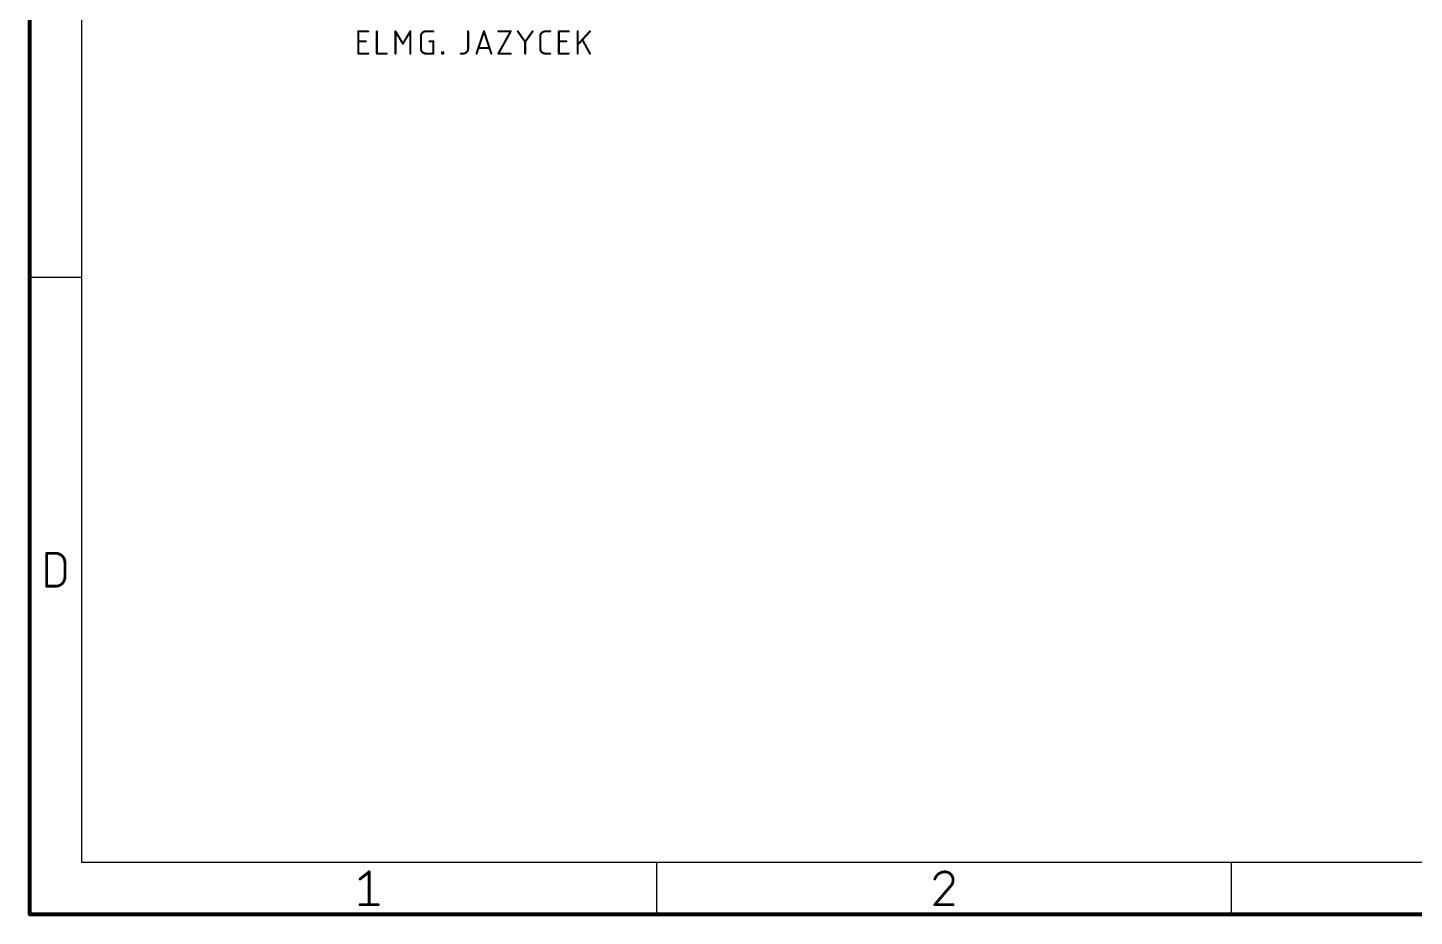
# Model space of a CAD drawing. Extents: x -10 to 250, y 0 to 179.
# Drawn here: x -10.3 to 91.3, y -0.1 to 65 of the extents above; entities that cross this region are included whole.
import ezdxf

# ---------------------------------------------------------------- set-up
doc = ezdxf.new("R2010")
doc.units = 0
doc.layers.add('94', color=14, linetype='CONTINUOUS')
doc.layers.add('96', color=250, linetype='CONTINUOUS')

msp = doc.modelspace()

# ---------------------------------------------------------------- linework, layer by layer
at = {"layer": '94'}
for points, const_width in [([(-10.16, 179.07), (-10.16, 0)], 0.3), ([(-6.35, 175.26), (-6.35, 3.81)], 0.1), ([(-10.16, 46.6725), (-6.35, 46.6725)], 0.1), ([(-8.9236, 24.0379), (-8.9236, 26.4447)], 0.2032), ([(-8.9236, 26.4447), (-8.255, 26.4447)], 0.2032), ([(-7.5864, 25.7761), (-7.5864, 24.7064)], 0.2032), ([(-8.255, 24.0379), (-8.9236, 24.0379)], 0.2032), ([(-6.35, 3.81), (246.38, 3.81)], 0.1), ([(14.0423, 2.5736), (14.7108, 3.1084)], 0.2032), ([(14.7108, 3.1084), (14.7108, 0.7016)], 0.2032), ([(35.7717, 0), (35.7717, 3.81)], 0.1), ([(77.8933, 0), (77.8933, 3.81)], 0.1), ([(57.3005, 2.0387), (56.1639, 0.7016)], 0.2032), ([(-10.16, 0), (250.19, 0)], 0.3), ([(14.0423, 0.7016), (15.3794, 0.7016)], 0.2032), ([(56.1639, 0.7016), (57.5011, 0.7016)], 0.2032)]:
    msp.add_lwpolyline(points, dxfattribs=dict(at, const_width=const_width))
for points, const_width in [([(-10.16, 46.6975, 1), (-10.16, 46.6475)], 0.05), ([(-6.35, 46.6475, 1), (-6.35, 46.6975)], 0.05), ([(-8.8728, 26.4447, 1), (-8.9744, 26.4447)], 0.1016), ([(-8.9236, 26.4955, 1), (-8.9236, 26.3939)], 0.1016), ([(-7.5864, 25.7761, 0.4142), (-8.255, 26.4447)], 0.2032), ([(-8.255, 26.4955, 1), (-8.255, 26.3939)], 0.1016), ([(-8.255, 26.3939, 1), (-8.255, 26.4955)], 0.1016), ([(-7.5356, 25.7761, 1), (-7.6372, 25.7761)], 0.1016), ([(-7.6372, 25.7761, 1), (-7.5356, 25.7761)], 0.1016), ([(-8.255, 24.0378, 0.4142), (-7.5864, 24.7064)], 0.2032), ([(-7.5356, 24.7064, 1), (-7.6372, 24.7064)], 0.1016), ([(-7.6372, 24.7064, 1), (-7.5356, 24.7064)], 0.1016), ([(-8.9236, 24.0887, 1), (-8.9236, 23.9871)], 0.1016), ([(-8.9744, 24.0379, 1), (-8.8728, 24.0379)], 0.1016), ([(-8.255, 24.0886, 1), (-8.255, 23.987)], 0.1016), ([(-8.255, 23.9871, 1), (-8.255, 24.0887)], 0.1016), ([(-6.35, 3.835, 1), (-6.35, 3.785)], 0.05), ([(-6.375, 3.81, 1), (-6.325, 3.81)], 0.05), ([(14.7616, 3.1084, 1), (14.66, 3.1084)], 0.1016), ([(14.7426, 3.0687, 1), (14.6791, 3.1481)], 0.1016), ([(35.7967, 3.81, 1), (35.7467, 3.81)], 0.05), ([(56.8994, 3.1084, 0.3252), (56.1639, 2.5736)], 0.2032), ([(57.5011, 2.5067, 0.4142), (56.8994, 3.1084)], 0.2032), ([(56.8994, 3.1592, 1), (56.8994, 3.0576)], 0.1016), ([(56.8994, 3.0576, 1), (56.8994, 3.1592)], 0.1016), ([(77.9183, 3.81, 1), (77.8683, 3.81)], 0.05), ([(14.0105, 2.6132, 1), (14.074, 2.5339)], 0.1016), ([(56.1156, 2.5892, 1), (56.2123, 2.5579)], 0.1016), ([(57.3005, 2.0387, 0.2053), (57.5011, 2.5067)], 0.2032), ([(57.2655, 2.0755, 1), (57.3355, 2.0019)], 0.1016), ([(57.3392, 2.0058, 1), (57.2618, 2.0716)], 0.1016), ([(57.5519, 2.5067, 1), (57.4503, 2.5067)], 0.1016), ([(57.4503, 2.5067, 1), (57.5519, 2.5067)], 0.1016), ([(-10.16, 0.075, 1), (-10.16, -0.075)], 0.15), ([(-10.235, 0, 1), (-10.085, 0)], 0.15), ([(14.0423, 0.7524, 1), (14.0423, 0.6508)], 0.1016), ([(14.66, 0.7016, 1), (14.7616, 0.7016)], 0.1016), ([(15.3794, 0.6508, 1), (15.3794, 0.7524)], 0.1016), ([(35.7467, 0, 1), (35.7967, 0)], 0.05), ([(56.1639, 0.7524, 1), (56.1639, 0.6508)], 0.1016), ([(56.1252, 0.7345, 1), (56.2027, 0.6687)], 0.1016), ([(57.5011, 0.6508, 1), (57.5011, 0.7524)], 0.1016), ([(77.8683, 0, 1), (77.9183, 0)], 0.05)]:
    msp.add_lwpolyline(points, format="xyb", dxfattribs=dict(at, const_width=const_width))
at = {"layer": '96', "const_width": 0.1524}
for points in [[(13.9192, 63.0682), (13.9192, 64.6938)], [(13.9192, 64.6938), (14.6417, 64.6938)], [(13.9192, 63.9713), (14.4611, 63.9713)], [(15.2739, 64.6938), (15.2739, 63.0682)], [(16.6395, 63.0682), (16.6395, 64.6938)], [(16.6395, 64.6938), (17.1814, 63.7907)], [(17.1814, 63.7907), (17.7233, 64.6938)], [(17.7233, 64.6938), (17.7233, 63.0682)], [(18.5014, 63.4294), (18.5014, 64.3326)], [(18.8626, 64.6938), (19.4045, 64.6938)], [(19.1336, 63.9713), (19.4045, 63.9713)], [(19.4045, 63.9713), (19.4045, 63.0682)], [(21.963, 64.6938), (21.963, 63.4294)], [(22.5794, 63.0682), (23.1213, 64.6938)], [(23.1213, 64.6938), (23.6631, 63.0682)], [(24.1807, 64.6938), (25.0838, 64.6938)], [(25.0838, 64.6938), (24.1807, 63.0682)], [(25.6014, 64.6938), (26.1433, 63.9262)], [(26.1433, 63.9262), (26.6852, 64.6938)], [(27.2509, 63.4294), (27.2509, 64.3326)], [(27.6122, 64.6938), (27.9734, 64.6938)], [(28.6126, 63.0682), (28.6126, 64.6938)], [(28.6126, 64.6938), (29.335, 64.6938)], [(28.6126, 63.9713), (29.1544, 63.9713)], [(29.9854, 63.0682), (29.9854, 64.6938)], [(30.8885, 64.6938), (29.9854, 63.7004)], [(30.8885, 63.0682), (30.3466, 64.0616)], [(14.6417, 63.0682), (13.9192, 63.0682)], [(15.2739, 63.0682), (15.9964, 63.0682)], [(19.4045, 63.0682), (18.8626, 63.0682)], [(20.0541, 63.0682), (20.0541, 63.1585)], [(20.0541, 63.1585), (20.1444, 63.1585)], [(20.1444, 63.0682), (20.0541, 63.0682)], [(20.1444, 63.1585), (20.1444, 63.0682)], [(21.6018, 63.0682), (21.4211, 63.0682)], [(23.5277, 63.4746), (22.7149, 63.4746)], [(24.1807, 63.0682), (25.0838, 63.0682)], [(26.1433, 63.0682), (26.1433, 63.9262)], [(27.9734, 63.0682), (27.6122, 63.0682)], [(29.335, 63.0682), (28.6126, 63.0682)]]:
    msp.add_lwpolyline(points, dxfattribs=at)
at = {"layer": '96'}
for points, const_width in [([(13.9573, 64.6938, 1), (13.8811, 64.6938)], 0.0762), ([(13.9192, 64.7319, 1), (13.9192, 64.6557)], 0.0762), ([(13.9192, 64.0094, 1), (13.9192, 63.9332)], 0.0762), ([(14.4611, 63.9332, 1), (14.4611, 64.0094)], 0.0762), ([(14.6417, 64.6557, 1), (14.6417, 64.7319)], 0.0762), ([(15.312, 64.6938, 1), (15.2358, 64.6938)], 0.0762), ([(16.6776, 64.6938, 1), (16.6014, 64.6938)], 0.0762), ([(16.6722, 64.7134, 1), (16.6069, 64.6742)], 0.0762), ([(17.7614, 64.6938, 1), (17.6852, 64.6938)], 0.0762), ([(17.7559, 64.6742, 1), (17.6906, 64.7134)], 0.0762), ([(18.8626, 64.6938, 0.4142), (18.5014, 64.3326)], 0.1524), ([(18.5395, 64.3326, 1), (18.4633, 64.3326)], 0.0762), ([(18.4633, 64.3326, 1), (18.5395, 64.3326)], 0.0762), ([(18.8626, 64.7319, 1), (18.8626, 64.6557)], 0.0762), ([(18.8626, 64.6557, 1), (18.8626, 64.7319)], 0.0762), ([(19.1336, 64.0094, 1), (19.1336, 63.9332)], 0.0762), ([(19.4426, 63.9713, 1), (19.3664, 63.9713)], 0.0762), ([(19.4045, 64.6557, 1), (19.4045, 64.7319)], 0.0762), ([(19.4045, 63.9332, 1), (19.4045, 64.0094)], 0.0762), ([(22.0011, 64.6938, 1), (21.9249, 64.6938)], 0.0762), ([(23.1574, 64.7058, 1), (23.0851, 64.6818)], 0.0762), ([(23.1574, 64.6818, 1), (23.0851, 64.7058)], 0.0762), ([(24.1807, 64.7319, 1), (24.1807, 64.6557)], 0.0762), ([(25.1171, 64.6753, 1), (25.0505, 64.7123)], 0.0762), ([(25.0838, 64.6557, 1), (25.0838, 64.7319)], 0.0762), ([(25.6326, 64.7158, 1), (25.5703, 64.6718)], 0.0762), ([(26.7163, 64.6718, 1), (26.654, 64.7158)], 0.0762), ([(27.6122, 64.6938, 0.4142), (27.2509, 64.3326)], 0.1524), ([(27.289, 64.3326, 1), (27.2128, 64.3326)], 0.0762), ([(27.2128, 64.3326, 1), (27.289, 64.3326)], 0.0762), ([(27.6122, 64.7319, 1), (27.6122, 64.6557)], 0.0762), ([(27.6122, 64.6557, 1), (27.6122, 64.7319)], 0.0762), ([(27.9734, 64.6557, 1), (27.9734, 64.7319)], 0.0762), ([(28.6507, 64.6938, 1), (28.5745, 64.6938)], 0.0762), ([(28.6126, 64.7319, 1), (28.6126, 64.6557)], 0.0762), ([(28.6126, 64.0094, 1), (28.6126, 63.9332)], 0.0762), ([(29.1544, 63.9332, 1), (29.1544, 64.0094)], 0.0762), ([(29.335, 64.6557, 1), (29.335, 64.7319)], 0.0762), ([(30.0235, 64.6938, 1), (29.9473, 64.6938)], 0.0762), ([(30.3801, 64.0799, 1), (30.3132, 64.0434)], 0.0762), ([(30.9167, 64.6682, 1), (30.8603, 64.7194)], 0.0762), ([(13.9192, 63.1063, 1), (13.9192, 63.0301)], 0.0762), ([(13.8811, 63.0682, 1), (13.9573, 63.0682)], 0.0762), ([(14.6417, 63.0301, 1), (14.6417, 63.1063)], 0.0762), ([(15.2739, 63.1063, 1), (15.2739, 63.0301)], 0.0762), ([(15.2358, 63.0682, 1), (15.312, 63.0682)], 0.0762), ([(15.9964, 63.0301, 1), (15.9964, 63.1063)], 0.0762), ([(16.6014, 63.0682, 1), (16.6776, 63.0682)], 0.0762), ([(17.1487, 63.8103, 1), (17.2141, 63.7711)], 0.0762), ([(17.1487, 63.7711, 1), (17.2141, 63.8103)], 0.0762), ([(17.6852, 63.0682, 1), (17.7614, 63.0682)], 0.0762), ([(18.5014, 63.4294, 0.4142), (18.8626, 63.0682)], 0.1524), ([(18.5395, 63.4294, 1), (18.4633, 63.4294)], 0.0762), ([(18.4633, 63.4294, 1), (18.5395, 63.4294)], 0.0762), ([(18.8626, 63.1063, 1), (18.8626, 63.0301)], 0.0762), ([(18.8626, 63.0301, 1), (18.8626, 63.1063)], 0.0762), ([(19.3664, 63.0682, 1), (19.4426, 63.0682)], 0.0762), ([(19.4045, 63.0301, 1), (19.4045, 63.1063)], 0.0762), ([(20.0922, 63.1585, 1), (20.016, 63.1585)], 0.0762), ([(20.0541, 63.1966, 1), (20.0541, 63.1204)], 0.0762), ([(20.0541, 63.1063, 1), (20.0541, 63.0301)], 0.0762), ([(20.016, 63.0682, 1), (20.0922, 63.0682)], 0.0762), ([(20.1825, 63.1585, 1), (20.1063, 63.1585)], 0.0762), ([(20.1063, 63.0682, 1), (20.1825, 63.0682)], 0.0762), ([(20.1444, 63.1204, 1), (20.1444, 63.1966)], 0.0762), ([(20.1444, 63.0301, 1), (20.1444, 63.1063)], 0.0762), ([(21.4211, 63.1063, 1), (21.4211, 63.0301)], 0.0762), ([(21.6018, 63.0682, 0.4142), (21.963, 63.4294)], 0.1524), ([(21.6018, 63.1063, 1), (21.6018, 63.0301)], 0.0762), ([(21.6018, 63.0301, 1), (21.6018, 63.1063)], 0.0762), ([(22.0011, 63.4294, 1), (21.9249, 63.4294)], 0.0762), ([(21.9249, 63.4294, 1), (22.0011, 63.4294)], 0.0762), ([(22.5433, 63.0802, 1), (22.6155, 63.0562)], 0.0762), ([(22.7149, 63.5127, 1), (22.7149, 63.4365)], 0.0762), ([(23.5277, 63.4365, 1), (23.5277, 63.5127)], 0.0762), ([(23.627, 63.0562, 1), (23.6993, 63.0802)], 0.0762), ([(24.1807, 63.1063, 1), (24.1807, 63.0301)], 0.0762), ([(24.1474, 63.0867, 1), (24.214, 63.0497)], 0.0762), ([(25.0838, 63.0301, 1), (25.0838, 63.1063)], 0.0762), ([(26.1814, 63.9262, 1), (26.1052, 63.9262)], 0.0762), ([(26.1122, 63.9481, 1), (26.1744, 63.9042)], 0.0762), ([(26.1052, 63.0682, 1), (26.1814, 63.0682)], 0.0762), ([(26.1122, 63.9042, 1), (26.1744, 63.9481)], 0.0762), ([(27.2509, 63.4294, 0.4142), (27.6122, 63.0682)], 0.1524), ([(27.289, 63.4294, 1), (27.2128, 63.4294)], 0.0762), ([(27.2128, 63.4294, 1), (27.289, 63.4294)], 0.0762), ([(27.6122, 63.1063, 1), (27.6122, 63.0301)], 0.0762), ([(27.6122, 63.0301, 1), (27.6122, 63.1063)], 0.0762), ([(27.9734, 63.0301, 1), (27.9734, 63.1063)], 0.0762), ([(28.6126, 63.1063, 1), (28.6126, 63.0301)], 0.0762), ([(28.5745, 63.0682, 1), (28.6507, 63.0682)], 0.0762), ([(29.335, 63.0301, 1), (29.335, 63.1063)], 0.0762), ([(29.9572, 63.726, 1), (30.0136, 63.6747)], 0.0762), ([(29.9473, 63.0682, 1), (30.0235, 63.0682)], 0.0762), ([(30.855, 63.05, 1), (30.9219, 63.0864)], 0.0762)]:
    msp.add_lwpolyline(points, format="xyb", dxfattribs=dict(at, const_width=const_width))

doc.saveas('drawing.dxf')
